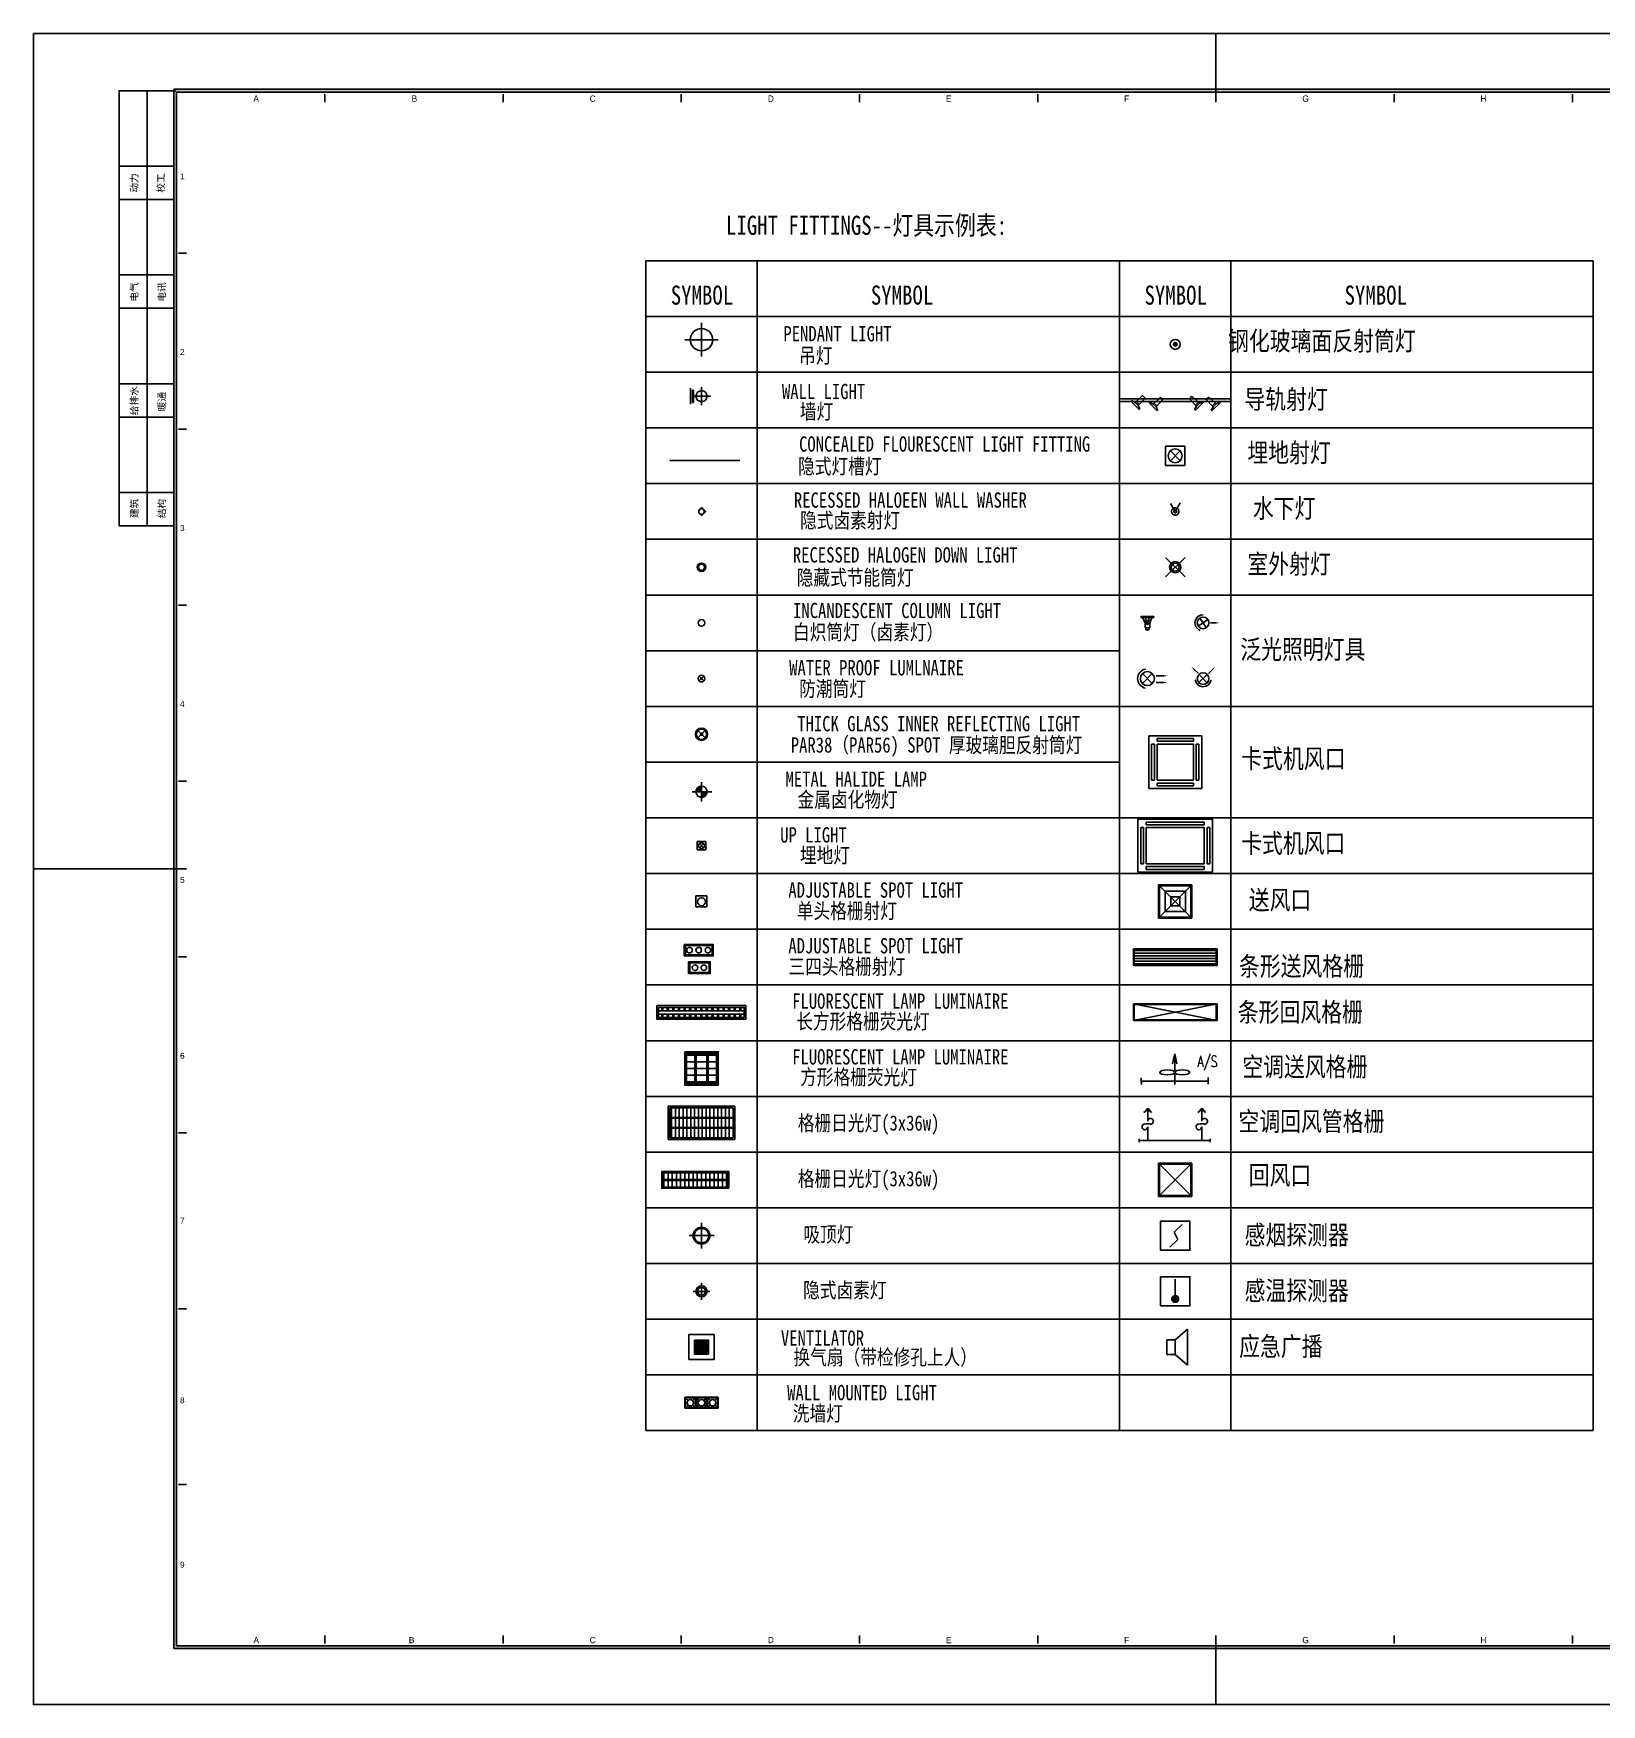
# Model space of a CAD drawing. Extents: x 989821 to 1049221, y -66907 to -24907.
# Drawn here: x 989821 to 1029212, y -66907 to -24907 of the extents above; entities that cross this region are included whole.
import ezdxf
from ezdxf.enums import TextEntityAlignment as Align

# ---------------------------------------------------------------- set-up
doc = ezdxf.new("R2010")
doc.units = 0
doc.header["$LTSCALE"] = 1000
doc.header["$MEASUREMENT"] = 0
doc.linetypes.add('DASHEDX2', pattern=[1.5, 1, -0.5])
doc.layers.get('0').update_dxf_attribs({"linetype": 'CONTINUOUS'})
doc.layers.add('细线', color=4, linetype='CONTINUOUS')
doc.styles.add('SZ', font='romand.shx', dxfattribs={"width": 0.7})
doc.styles.add('WMF-Arial0', font='arial.ttf')
doc.styles.add('WMF-AvantGarde Bk BT0', font='')
doc.styles.add('WMF-宋体0', font='')
doc.styles.add('WMF-黑体0', font='simhei.ttf')
doc.styles.get('WMF-AvantGarde Bk BT0').set_extended_font_data('AvantGarde Bk BT')
doc.styles.get('WMF-宋体0').set_extended_font_data('SimSun', bold=True)

# ---------------------------------------------------------------- blocks, each defined once
blk = doc.blocks.new('DASH')
at = {"layer": '细线', "linetype": 'DASHEDX2', "ltscale": 100}
blk.add_circle((0, 0), 130, dxfattribs=at)
blk = doc.blocks.new('FANGSHUID')
at = {"ltscale": 1.5}
for p, q in [((110, 0), (-110, 0)), ((0, -110), (0, 110))]:
    blk.add_line(p, q, dxfattribs=at)
at = {"linetype": 'ByBlock', "ltscale": 1.5, "const_width": 33}
blk.add_lwpolyline([(-16.5, 0, 1), (16.5, 0, 1)], format="xyb", close=True, dxfattribs=at)
at = {"ltscale": 1.5}
blk.add_circle((0, 0), 110, dxfattribs=at)

msp = doc.modelspace()

# ---------------------------------------------------------------- hatches: boundary and pattern name
at = {"ltscale": 70}
for points in [[(1005697, -26309), (993344, -26309), (993416, -26382), (1005697, -26382)], [(993416, -26382), (993344, -26309), (993344, -37280), (993416, -37280)], [(1019524, -26309), (1005697, -26309), (1005697, -26382), (1019524, -26382)], [(1049221, -26309), (1019524, -26309), (1019524, -26382), (1049221, -26382)], [(993416, -37280), (993344, -37280), (993344, -45907), (993416, -45907)], [(993416, -45907), (993344, -45907), (993344, -57275), (993416, -57275)], [(993416, -57275), (993344, -57275), (993344, -65501), (993416, -65429)], [(1003083, -65429), (993416, -65429), (993344, -65501), (1003083, -65501)], [(1014392, -65429), (1003083, -65429), (1003083, -65501), (1014392, -65501)], [(1019524, -65429), (1014392, -65429), (1014392, -65501), (1019524, -65501)], [(1034634, -65429), (1019524, -65429), (1019524, -65501), (1034634, -65501)]]:
    msp.add_hatch(color=4, dxfattribs=at).paths.add_polyline_path(points)
for points in [[(1006401, -33871), (1006380, -33871), (1006380, -34024), (1006401, -34024)], [(1006401, -34024), (1006380, -34024), (1006380, -34181), (1006401, -34181)], [(1006603, -36812), (1006603, -36852, -0.414214), (1006673, -36922, -0.414214), (1006603, -36992), (1006603, -37032), (1006713, -36922)], [(1006624, -41122, 1), (1006582, -41122, 1)]]:
    msp.add_hatch(color=4).paths.add_polyline_path(points)

# ---------------------------------------------------------------- linework, layer by layer
at = {"color": 4}
for p, q in [((992674, -26347), (992674, -28243)), ((993344, -26347), (992674, -26347)), ((1049221, -26309), (993344, -26309)), ((993344, -26309), (993344, -65501)), ((1049221, -26309), (993344, -26309)), ((993344, -28243), (993344, -26347)), ((993416, -26382), (1049221, -26382)), ((993416, -65429), (993416, -26382)), ((993416, -26382), (1049221, -26382)), ((993344, -28825), (993344, -26930)), ((992674, -28243), (993344, -28243)), ((992674, -28243), (992674, -28243)), ((1005203, -30622), (1005203, -60022)), ((1017103, -30622), (1005203, -30622)), ((1008003, -30622), (1008003, -60022)), ((1017103, -30622), (1017103, -51622)), ((1017103, -30622), (1017103, -60022)), ((1029003, -30622), (1017103, -30622)), ((1019903, -30622), (1019903, -60022)), ((1029003, -30622), (1029003, -60022)), ((1017103, -32022), (1005203, -32022)), ((1006603, -32185), (1006603, -33025)), ((1029003, -32022), (1017103, -32022)), ((1007023, -32605), (1006183, -32605)), ((1017103, -33422), (1005203, -33422)), ((1029003, -33422), (1017103, -33422)), ((1006324, -34228), (1006324, -33827)), ((1006380, -34024), (1006380, -33871)), ((1006380, -33871), (1006401, -33871)), ((1006380, -34181), (1006380, -33871)), ((1006380, -33871), (1006380, -33871)), ((1006380, -33871), (1006380, -34177)), ((1006380, -34177), (1006380, -33871)), ((1006401, -33871), (1006401, -34181)), ((1006603, -34024), (1006603, -33800)), ((1017495, -34183), (1017682, -34008)), ((1017682, -34008), (1017745, -34071)), ((1006603, -34024), (1006380, -34024)), ((1006380, -34024), (1006380, -34177)), ((1006380, -34177), (1006380, -34177)), ((1006401, -34181), (1006380, -34181)), ((1006603, -34024), (1006603, -34248)), ((1006603, -34024), (1006827, -34024)), ((1019903, -34087), (1017103, -34087)), ((1017103, -34157), (1017103, -34087)), ((1019903, -34157), (1017103, -34157)), ((1017412, -34137), (1017395, -34154)), ((1017599, -34358), (1017395, -34154)), ((1017495, -34183), (1017412, -34137)), ((1017570, -34258), (1017495, -34183)), ((1017595, -34233), (1017520, -34158)), ((1017745, -34071), (1017570, -34258)), ((1017570, -34258), (1017616, -34341)), ((1017616, -34341), (1017599, -34358)), ((1017862, -34175), (1017845, -34192)), ((1018049, -34396), (1017845, -34192)), ((1017945, -34221), (1017862, -34175)), ((1017945, -34221), (1018132, -34046)), ((1018020, -34296), (1017945, -34221)), ((1018045, -34271), (1017970, -34196)), ((1018194, -34108), (1018020, -34296)), ((1018020, -34296), (1018066, -34379)), ((1018066, -34379), (1018049, -34396)), ((1018132, -34046), (1018194, -34108)), ((1018862, -34090), (1018924, -34027)), ((1019037, -34277), (1018862, -34090)), ((1018924, -34027), (1019112, -34202)), ((1019037, -34277), (1018991, -34360)), ((1018991, -34360), (1019008, -34377)), ((1019212, -34173), (1019008, -34377)), ((1019087, -34177), (1019012, -34252)), ((1019112, -34202), (1019037, -34277)), ((1019112, -34202), (1019195, -34156)), ((1019195, -34156), (1019212, -34173)), ((1019280, -34108), (1019343, -34046)), ((1019455, -34295), (1019280, -34108)), ((1019343, -34046), (1019530, -34220)), ((1019455, -34295), (1019409, -34378)), ((1019409, -34378), (1019426, -34395)), ((1019630, -34191), (1019426, -34395)), ((1019505, -34195), (1019430, -34270)), ((1019530, -34220), (1019455, -34295)), ((1019530, -34220), (1019613, -34174)), ((1019613, -34174), (1019630, -34191)), ((1019903, -34157), (1019903, -34087)), ((1019903, -34157), (1019903, -34087)), ((1017103, -34822), (1005203, -34822)), ((1029003, -34822), (1017103, -34822)), ((1018258, -35277), (1018258, -35767)), ((1018748, -35277), (1018258, -35277)), ((1018748, -35767), (1018748, -35277)), ((1005807, -35640), (1007568, -35640)), ((1018627, -35646), (1018380, -35398)), ((1018380, -35646), (1018627, -35398)), ((1018258, -35767), (1018748, -35767)), ((1017103, -36222), (1005203, -36222)), ((1029003, -36222), (1017103, -36222)), ((1006603, -36812), (1006713, -36922)), ((1006603, -36852), (1006603, -36812)), ((1006603, -37032), (1006713, -36922)), ((1018503, -36922), (1018388, -36725)), ((1018503, -36922), (1018627, -36704)), ((1006603, -36992), (1006603, -37032)), ((1017103, -37622), (1005203, -37622)), ((1029003, -37622), (1017103, -37622)), ((1018255, -38568), (1018752, -38075)), ((1018752, -38568), (1018255, -38076)), ((1017103, -39022), (1005203, -39022)), ((1029003, -39022), (1017103, -39022)), ((1017688, -39590), (1017745, -39732)), ((1017745, -39732), (1017783, -39732)), ((1017745, -39732), (1017745, -39849)), ((1017745, -39849), (1017862, -39849)), ((1017783, -39722), (1017783, -39764)), ((1017783, -39722), (1017824, -39722)), ((1017783, -39764), (1017824, -39764)), ((1017824, -39722), (1017824, -39764)), ((1017862, -39732), (1017824, -39732)), ((1017919, -39590), (1017862, -39732)), ((1017862, -39732), (1017862, -39849)), ((1019082, -39803), (1019325, -39641)), ((1019285, -39843), (1019122, -39601)), ((1017103, -40422), (1005203, -40422)), ((1006544, -41063), (1006594, -41112)), ((1006544, -41181), (1006594, -41132)), ((1006613, -41112), (1006663, -41063)), ((1006613, -41132), (1006663, -41181)), ((1017680, -41246), (1017927, -40998)), ((1017927, -41246), (1017680, -40998)), ((1019308, -41022), (1019097, -41223)), ((1019303, -41228), (1019102, -41017)), ((1017103, -41822), (1005203, -41822)), ((1029003, -41822), (1017103, -41822)), ((1006712, -42413), (1006494, -42631)), ((1006712, -42631), (1006494, -42413)), ((1017838, -42557), (1017838, -43887)), ((1017838, -42557), (1017838, -43887)), ((1019168, -42557), (1017838, -42557)), ((1019168, -42557), (1017838, -42557)), ((1017908, -42767), (1017908, -43677)), ((1017908, -42767), (1017908, -43677)), ((1017978, -42767), (1017908, -42767)), ((1017978, -42767), (1017908, -42767)), ((1017978, -42767), (1017978, -43677)), ((1017978, -42767), (1017978, -43677)), ((1018048, -42697), (1018048, -42627)), ((1018958, -42627), (1018048, -42627)), ((1018958, -42627), (1018048, -42627)), ((1018048, -42697), (1018048, -42627)), ((1018958, -42697), (1018048, -42697)), ((1018958, -42697), (1018048, -42697)), ((1018048, -42767), (1018048, -43677)), ((1018048, -42767), (1018048, -43677)), ((1018958, -42767), (1018048, -42767)), ((1018958, -42767), (1018048, -42767)), ((1018958, -42697), (1018958, -42627)), ((1018958, -42697), (1018958, -42627)), ((1018958, -43677), (1018958, -42767)), ((1018958, -43677), (1018958, -42767)), ((1019028, -43677), (1019028, -42767)), ((1019028, -43677), (1019028, -42767)), ((1019028, -42767), (1019098, -42767)), ((1019028, -42767), (1019098, -42767)), ((1019098, -43677), (1019098, -42767)), ((1019098, -43677), (1019098, -42767)), ((1019168, -43887), (1019168, -42557)), ((1019168, -43887), (1019168, -42557)), ((1017103, -43222), (1005203, -43222)), ((1017978, -43677), (1017908, -43677)), ((1017978, -43677), (1017908, -43677)), ((1018048, -43677), (1018958, -43677)), ((1018048, -43677), (1018958, -43677)), ((1019028, -43677), (1019098, -43677)), ((1019028, -43677), (1019098, -43677)), ((1006370, -43967), (1006859, -43967)), ((1006603, -44207), (1006603, -43725)), ((1017838, -43887), (1019168, -43887)), ((1017838, -43887), (1019168, -43887)), ((1018048, -43747), (1018048, -43817)), ((1018048, -43747), (1018958, -43747)), ((1018048, -43747), (1018958, -43747)), ((1018048, -43747), (1018048, -43817)), ((1018048, -43817), (1018958, -43817)), ((1018048, -43817), (1018958, -43817)), ((1018958, -43747), (1018958, -43817)), ((1018958, -43747), (1018958, -43817)), ((1017103, -44622), (1005203, -44622)), ((1029003, -44622), (1017103, -44622)), ((1017565, -44657), (1017565, -45987)), ((1017565, -44657), (1017565, -45987)), ((1019441, -44657), (1017565, -44657)), ((1019441, -44657), (1017565, -44657)), ((1017635, -44867), (1017635, -45777)), ((1017635, -44867), (1017635, -45777)), ((1017705, -44867), (1017635, -44867)), ((1017705, -44867), (1017635, -44867)), ((1017705, -44867), (1017705, -45777)), ((1017705, -44867), (1017705, -45777)), ((1017775, -44797), (1017775, -44727)), ((1017775, -44797), (1017775, -44727)), ((1019231, -44727), (1017775, -44727)), ((1019231, -44727), (1017775, -44727)), ((1019231, -44797), (1017775, -44797)), ((1019231, -44797), (1017775, -44797)), ((1017775, -44867), (1017775, -45777)), ((1017775, -44867), (1017775, -45777)), ((1019231, -44867), (1017775, -44867)), ((1019231, -44867), (1017775, -44867)), ((1019231, -44797), (1019231, -44727)), ((1019231, -44797), (1019231, -44727)), ((1019231, -45777), (1019231, -44867)), ((1019231, -45777), (1019231, -44867)), ((1019301, -45777), (1019301, -44867)), ((1019301, -45777), (1019301, -44867)), ((1019301, -44867), (1019371, -44867)), ((1019301, -44867), (1019371, -44867)), ((1019371, -45777), (1019371, -44867)), ((1019371, -45777), (1019371, -44867)), ((1019441, -45987), (1019441, -44657)), ((1019441, -45987), (1019441, -44657)), ((1017705, -45777), (1017635, -45777)), ((1017705, -45777), (1017635, -45777)), ((1017775, -45777), (1019231, -45777)), ((1017775, -45777), (1019231, -45777)), ((1019301, -45777), (1019371, -45777)), ((1019301, -45777), (1019371, -45777)), ((1017103, -46022), (1005203, -46022)), ((1029003, -46022), (1017103, -46022)), ((1017565, -45987), (1019441, -45987)), ((1017565, -45987), (1019441, -45987)), ((1017775, -45847), (1017775, -45917)), ((1017775, -45847), (1017775, -45917)), ((1017775, -45847), (1019231, -45847)), ((1017775, -45847), (1019231, -45847)), ((1017775, -45917), (1019231, -45917)), ((1017775, -45917), (1019231, -45917)), ((1019231, -45847), (1019231, -45917)), ((1019231, -45847), (1019231, -45917)), ((1006458, -46582), (1006738, -46582)), ((1006458, -46862), (1006458, -46582)), ((1006738, -46862), (1006738, -46582)), ((1006738, -46862), (1006738, -46582)), ((1006738, -46862), (1006738, -46582)), ((1018923, -47142), (1018083, -46302)), ((1018923, -47142), (1018083, -46302)), ((1018083, -47142), (1018923, -46302)), ((1018083, -47142), (1018923, -46302)), ((1018083, -47142), (1018923, -46302)), ((1018083, -47142), (1018923, -46302)), ((1018923, -47142), (1018083, -46302)), ((1018923, -47142), (1018083, -46302)), ((1018083, -46302), (1018083, -47142)), ((1018923, -46302), (1018083, -46302)), ((1018083, -46302), (1018083, -47142)), ((1018923, -46302), (1018083, -46302)), ((1018109, -46327), (1018109, -47117)), ((1018898, -46327), (1018109, -46327)), ((1018109, -46327), (1018109, -47117)), ((1018898, -46327), (1018109, -46327)), ((1018249, -46467), (1018249, -46977)), ((1018758, -46467), (1018249, -46467)), ((1018249, -46467), (1018249, -46977)), ((1018758, -46467), (1018249, -46467)), ((1018389, -46607), (1018389, -46837)), ((1018618, -46607), (1018389, -46607)), ((1018389, -46607), (1018389, -46837)), ((1018618, -46607), (1018389, -46607)), ((1018618, -46837), (1018618, -46607)), ((1018618, -46837), (1018618, -46607)), ((1018758, -46977), (1018758, -46467)), ((1018758, -46977), (1018758, -46467)), ((1018898, -47117), (1018898, -46327)), ((1018898, -47117), (1018898, -46327)), ((1018923, -47142), (1018923, -46302)), ((1018923, -47142), (1018923, -46302)), ((1006738, -46862), (1006458, -46862)), ((1018249, -46977), (1018758, -46977)), ((1018249, -46977), (1018758, -46977)), ((1018389, -46837), (1018618, -46837)), ((1018389, -46837), (1018618, -46837)), ((1017103, -47422), (1005203, -47422)), ((1029003, -47422), (1017103, -47422)), ((1018083, -47142), (1018923, -47142)), ((1018083, -47142), (1018923, -47142)), ((1018109, -47117), (1018898, -47117)), ((1018109, -47117), (1018898, -47117)), ((1017453, -47912), (1017453, -48332)), ((1019553, -47912), (1017453, -47912)), ((1017453, -47912), (1017453, -48332)), ((1019553, -47912), (1017453, -47912)), ((1017472, -47931), (1017472, -48313)), ((1019535, -47931), (1017472, -47931)), ((1017472, -47931), (1017472, -48313)), ((1019535, -47931), (1017472, -47931)), ((1017472, -47955), (1019535, -47955)), ((1017472, -47955), (1019535, -47955)), ((1017472, -48021), (1019535, -48021)), ((1017472, -48021), (1019535, -48021)), ((1017472, -48088), (1019535, -48088)), ((1017472, -48088), (1019535, -48088)), ((1017472, -48155), (1019535, -48155)), ((1017472, -48155), (1019535, -48155)), ((1017472, -48221), (1019535, -48221)), ((1017472, -48221), (1019535, -48221)), ((1017472, -48288), (1019535, -48288)), ((1017472, -48288), (1019535, -48288)), ((1019535, -48313), (1019535, -47931)), ((1019535, -48313), (1019535, -47931)), ((1019553, -48332), (1019553, -47912)), ((1019553, -48332), (1019553, -47912)), ((1017453, -48332), (1019553, -48332)), ((1017453, -48332), (1019553, -48332)), ((1017472, -48313), (1019535, -48313)), ((1017472, -48313), (1019535, -48313)), ((1017103, -48822), (1005203, -48822)), ((1029003, -48822), (1017103, -48822)), ((1007676, -49468), (1005520, -49468)), ((1007676, -49552), (1005520, -49552)), ((1005604, -49384), (1005604, -49468)), ((1005604, -49552), (1005604, -49636)), ((1005632, -49384), (1005632, -49468)), ((1005632, -49552), (1005632, -49636)), ((1005744, -49384), (1005744, -49468)), ((1005744, -49552), (1005744, -49636)), ((1005772, -49384), (1005772, -49468)), ((1005772, -49552), (1005772, -49636)), ((1005884, -49384), (1005884, -49468)), ((1005884, -49552), (1005884, -49636)), ((1005912, -49384), (1005912, -49468)), ((1005912, -49552), (1005912, -49636)), ((1006024, -49384), (1006024, -49468)), ((1006024, -49552), (1006024, -49636)), ((1006052, -49384), (1006052, -49468)), ((1006052, -49552), (1006052, -49636)), ((1006164, -49384), (1006164, -49468)), ((1006164, -49552), (1006164, -49636)), ((1006192, -49384), (1006192, -49468)), ((1006192, -49552), (1006192, -49636)), ((1006304, -49384), (1006304, -49468)), ((1006304, -49552), (1006304, -49636)), ((1006332, -49384), (1006332, -49468)), ((1006332, -49552), (1006332, -49636)), ((1006444, -49384), (1006444, -49468)), ((1006444, -49552), (1006444, -49636)), ((1006472, -49384), (1006472, -49468)), ((1006472, -49552), (1006472, -49636)), ((1006584, -49384), (1006584, -49468)), ((1006584, -49552), (1006584, -49636)), ((1006612, -49384), (1006612, -49468)), ((1006612, -49552), (1006612, -49636)), ((1006724, -49384), (1006724, -49468)), ((1006724, -49552), (1006724, -49636)), ((1006752, -49384), (1006752, -49468)), ((1006752, -49552), (1006752, -49636)), ((1006864, -49384), (1006864, -49468)), ((1006864, -49552), (1006864, -49636)), ((1006892, -49384), (1006892, -49468)), ((1006892, -49552), (1006892, -49636)), ((1007004, -49384), (1007004, -49468)), ((1007004, -49552), (1007004, -49636)), ((1007032, -49384), (1007032, -49468)), ((1007032, -49552), (1007032, -49636)), ((1007144, -49384), (1007144, -49468)), ((1007144, -49552), (1007144, -49636)), ((1007172, -49384), (1007172, -49468)), ((1007172, -49552), (1007172, -49636)), ((1007284, -49384), (1007284, -49468)), ((1007284, -49552), (1007284, -49636)), ((1007312, -49384), (1007312, -49468)), ((1007312, -49552), (1007312, -49636)), ((1007424, -49384), (1007424, -49468)), ((1007424, -49552), (1007424, -49636)), ((1007452, -49384), (1007452, -49468)), ((1007452, -49552), (1007452, -49636)), ((1007564, -49384), (1007564, -49468)), ((1007564, -49552), (1007564, -49636)), ((1007592, -49384), (1007592, -49468)), ((1007592, -49552), (1007592, -49636)), ((1017453, -49713), (1019553, -49293)), ((1017453, -49713), (1019553, -49293)), ((1019553, -49713), (1017453, -49293)), ((1019553, -49713), (1017453, -49293)), ((1017453, -49293), (1017453, -49713)), ((1019553, -49293), (1017453, -49293)), ((1017453, -49293), (1017453, -49713)), ((1019553, -49293), (1017453, -49293)), ((1017472, -49312), (1017472, -49694)), ((1019535, -49312), (1017472, -49312)), ((1017472, -49312), (1017472, -49694)), ((1019535, -49312), (1017472, -49312)), ((1019535, -49694), (1019535, -49312)), ((1019535, -49694), (1019535, -49312)), ((1019553, -49713), (1019553, -49293)), ((1019553, -49713), (1019553, -49293)), ((1017453, -49713), (1019553, -49713)), ((1017453, -49713), (1019553, -49713)), ((1017472, -49694), (1019535, -49694)), ((1017472, -49694), (1019535, -49694)), ((1017103, -50222), (1005203, -50222)), ((1029003, -50222), (1017103, -50222)), ((1006225, -50586), (1006435, -50586)), ((1006225, -50754), (1006435, -50754)), ((1006435, -50541), (1006435, -51297)), ((1006469, -50541), (1006469, -51297)), ((1006469, -50586), (1006738, -50586)), ((1006469, -50754), (1006738, -50754)), ((1006738, -50541), (1006738, -51297)), ((1006771, -50541), (1006771, -51297)), ((1006981, -50586), (1006771, -50586)), ((1006981, -50754), (1006771, -50754)), ((1018490, -50550), (1018438, -50801)), ((1018490, -50550), (1018543, -50801)), ((1018492, -51320), (1018490, -50550)), ((1006225, -50922), (1006435, -50922)), ((1006225, -51090), (1006435, -51090)), ((1006469, -50922), (1006738, -50922)), ((1006469, -51090), (1006738, -51090)), ((1006981, -50922), (1006771, -50922)), ((1006981, -51090), (1006771, -51090)), ((1017651, -51152), (1017652, -51320)), ((1017651, -51152), (1017652, -51320)), ((1017652, -51320), (1017651, -51236)), ((1017651, -51236), (1019331, -51236)), ((1017652, -51320), (1017651, -51236)), ((1017651, -51236), (1019331, -51236)), ((1019332, -51316), (1019331, -51148)), ((1019332, -51316), (1019331, -51148)), ((1019331, -51236), (1019332, -51316)), ((1019331, -51236), (1019332, -51316)), ((1005203, -51622), (1017103, -51622)), ((1006225, -51258), (1006435, -51258)), ((1006469, -51258), (1006738, -51258)), ((1006981, -51258), (1006771, -51258)), ((1017103, -51622), (1029003, -51622)), ((1005763, -51867), (1007443, -51867)), ((1005763, -52707), (1005763, -51867)), ((1005805, -51909), (1007401, -51909)), ((1005805, -52665), (1005805, -51909)), ((1005850, -51909), (1005850, -52150)), ((1005946, -51909), (1005946, -52150)), ((1006043, -51909), (1006043, -52150)), ((1006139, -51909), (1006139, -52150)), ((1006236, -51909), (1006236, -52150)), ((1006333, -51909), (1006333, -52150)), ((1006429, -51909), (1006429, -52150)), ((1006526, -51909), (1006526, -52150)), ((1006622, -51909), (1006622, -52150)), ((1006719, -51909), (1006719, -52150)), ((1006816, -51909), (1006816, -52150)), ((1006912, -51909), (1006912, -52150)), ((1007009, -51909), (1007009, -52150)), ((1007105, -51909), (1007105, -52150)), ((1007202, -51909), (1007202, -52150)), ((1007299, -51909), (1007299, -52150)), ((1007401, -51909), (1007401, -52665)), ((1007443, -51867), (1007443, -52707)), ((1017812, -51914), (1017714, -52030)), ((1017812, -51914), (1017714, -52030)), ((1017714, -52030), (1017812, -51953)), ((1017714, -52030), (1017812, -51953)), ((1017812, -51914), (1017910, -52030)), ((1017812, -51914), (1017910, -52030)), ((1017812, -52245), (1017812, -51953)), ((1017910, -52030), (1017812, -51953)), ((1017812, -52245), (1017812, -51953)), ((1017910, -52030), (1017812, -51953)), ((1019169, -51914), (1019071, -52030)), ((1019169, -51914), (1019071, -52030)), ((1019071, -52030), (1019169, -51953)), ((1019071, -52030), (1019169, -51953)), ((1019169, -51914), (1019267, -52030)), ((1019169, -51914), (1019267, -52030)), ((1019169, -52245), (1019169, -51953)), ((1019267, -52030), (1019169, -51953)), ((1019169, -52245), (1019169, -51953)), ((1019267, -52030), (1019169, -51953)), ((1005850, -52171), (1005850, -52402)), ((1005850, -52423), (1005850, -52665)), ((1005946, -52171), (1005946, -52402)), ((1005946, -52423), (1005946, -52665)), ((1006043, -52171), (1006043, -52402)), ((1006043, -52423), (1006043, -52665)), ((1006139, -52171), (1006139, -52402)), ((1006139, -52423), (1006139, -52665)), ((1006236, -52171), (1006236, -52402)), ((1006236, -52423), (1006236, -52665)), ((1006333, -52171), (1006333, -52402)), ((1006333, -52423), (1006333, -52665)), ((1006429, -52171), (1006429, -52402)), ((1006429, -52423), (1006429, -52665)), ((1006526, -52171), (1006526, -52402)), ((1006526, -52423), (1006526, -52665)), ((1006622, -52171), (1006622, -52402)), ((1006622, -52423), (1006622, -52665)), ((1006719, -52171), (1006719, -52402)), ((1006719, -52423), (1006719, -52665)), ((1006816, -52171), (1006816, -52402)), ((1006816, -52423), (1006816, -52665)), ((1006912, -52171), (1006912, -52402)), ((1006912, -52423), (1006912, -52665)), ((1007009, -52171), (1007009, -52402)), ((1007009, -52423), (1007009, -52665)), ((1007105, -52171), (1007105, -52402)), ((1007105, -52423), (1007105, -52665)), ((1007202, -52171), (1007202, -52402)), ((1007202, -52423), (1007202, -52665)), ((1007299, -52171), (1007299, -52402)), ((1007299, -52423), (1007299, -52665)), ((1017812, -52720), (1017812, -52389)), ((1017812, -52720), (1017812, -52389)), ((1019169, -52720), (1019169, -52389)), ((1019169, -52720), (1019169, -52389)), ((1007443, -52707), (1005763, -52707)), ((1007401, -52665), (1005805, -52665)), ((1017597, -52688), (1017597, -52774)), ((1017597, -52688), (1017597, -52774)), ((1017597, -52731), (1019384, -52731)), ((1017597, -52731), (1019384, -52731)), ((1019384, -52688), (1019384, -52774)), ((1019384, -52688), (1019384, -52774)), ((1005203, -53022), (1017103, -53022)), ((1029003, -53022), (1017103, -53022)), ((1018923, -54142), (1018083, -53302)), ((1018923, -54142), (1018083, -53302)), ((1018083, -54142), (1018923, -53302)), ((1018083, -54142), (1018923, -53302)), ((1018083, -54142), (1018923, -53302)), ((1018083, -54142), (1018923, -53302)), ((1018923, -54142), (1018083, -53302)), ((1018923, -54142), (1018083, -53302)), ((1018083, -53302), (1018083, -54142)), ((1018923, -53302), (1018083, -53302)), ((1018083, -53302), (1018083, -54142)), ((1018923, -53302), (1018083, -53302)), ((1018109, -53327), (1018109, -54117)), ((1018898, -53327), (1018109, -53327)), ((1018109, -53327), (1018109, -54117)), ((1018898, -53327), (1018109, -53327)), ((1018898, -54117), (1018898, -53327)), ((1018898, -54117), (1018898, -53327)), ((1018923, -54142), (1018923, -53302)), ((1018923, -54142), (1018923, -53302)), ((1005637, -53715), (1007254, -53715)), ((1005637, -53736), (1007254, -53736)), ((1005658, -53543), (1005658, -53715)), ((1005658, -53736), (1005658, -53900)), ((1005763, -53543), (1005763, -53715)), ((1005763, -53736), (1005763, -53900)), ((1005868, -53543), (1005868, -53715)), ((1005868, -53736), (1005868, -53900)), ((1005973, -53543), (1005973, -53715)), ((1005973, -53736), (1005973, -53900)), ((1006078, -53543), (1006078, -53715)), ((1006078, -53736), (1006078, -53900)), ((1006183, -53543), (1006183, -53715)), ((1006183, -53736), (1006183, -53900)), ((1006288, -53543), (1006288, -53715)), ((1006288, -53736), (1006288, -53900)), ((1006393, -53543), (1006393, -53715)), ((1006393, -53736), (1006393, -53900)), ((1006498, -53543), (1006498, -53715)), ((1006498, -53736), (1006498, -53900)), ((1006603, -53543), (1006603, -53715)), ((1006603, -53736), (1006603, -53900)), ((1006708, -53543), (1006708, -53715)), ((1006708, -53736), (1006708, -53900)), ((1006813, -53543), (1006813, -53715)), ((1006813, -53736), (1006813, -53900)), ((1006918, -53543), (1006918, -53715)), ((1006918, -53736), (1006918, -53900)), ((1007023, -53543), (1007023, -53715)), ((1007023, -53736), (1007023, -53900)), ((1007128, -53543), (1007128, -53715)), ((1007128, -53736), (1007128, -53900)), ((1007233, -53543), (1007233, -53715)), ((1007233, -53736), (1007233, -53900)), ((1018083, -54142), (1018923, -54142)), ((1018083, -54142), (1018923, -54142)), ((1018109, -54117), (1018898, -54117)), ((1018109, -54117), (1018898, -54117)), ((1005203, -54422), (1017103, -54422)), ((1017103, -54422), (1029003, -54422)), ((1006603, -54798), (1006603, -55445)), ((1018681, -54844), (1018480, -55032)), ((1006289, -55122), (1006918, -55122)), ((1018568, -55220), (1018367, -55409)), ((1018480, -55032), (1018568, -55220)), ((1005203, -55822), (1017103, -55822)), ((1029003, -55822), (1017103, -55822)), ((1018503, -56215), (1018503, -56714)), ((1006393, -56522), (1006813, -56522)), ((1006603, -56312), (1006603, -56732)), ((1005203, -57222), (1017103, -57222)), ((1017103, -57222), (1029003, -57222)), ((1018503, -57737), (1018815, -57470)), ((1018815, -57470), (1018815, -58374)), ((1006918, -57607), (1006288, -57607)), ((1006288, -57607), (1006288, -58237)), ((1006491, -57782), (1006491, -58062)), ((1006519, -57782), (1006519, -58062)), ((1006547, -57782), (1006547, -58062)), ((1006575, -57782), (1006575, -58062)), ((1006603, -57782), (1006603, -58062)), ((1006631, -57782), (1006631, -58062)), ((1006659, -57782), (1006659, -58062)), ((1006687, -57782), (1006687, -58062)), ((1006715, -57782), (1006715, -58062)), ((1006918, -58237), (1006918, -57607)), ((1018290, -57737), (1018503, -57737)), ((1018290, -57737), (1018290, -58107)), ((1018503, -57737), (1018503, -58107)), ((1006288, -58237), (1006918, -58237)), ((1018290, -58107), (1018503, -58107)), ((1018503, -58107), (1018815, -58374)), ((1005203, -58622), (1017103, -58622)), ((1029003, -58622), (1017103, -58622)), ((1006183, -59462), (1006183, -59182)), ((1006183, -59182), (1006463, -59182)), ((1006203, -59202), (1006267, -59265)), ((1006380, -59265), (1006443, -59202)), ((1006463, -59462), (1006463, -59182)), ((1006463, -59462), (1006463, -59182)), ((1006463, -59462), (1006463, -59182)), ((1006463, -59462), (1006463, -59182)), ((1006743, -59182), (1006463, -59182)), ((1006547, -59265), (1006483, -59202)), ((1006723, -59202), (1006660, -59265)), ((1006743, -59462), (1006743, -59182)), ((1006743, -59462), (1006743, -59182)), ((1006743, -59182), (1007023, -59182)), ((1006763, -59202), (1006827, -59265)), ((1006940, -59265), (1007003, -59202)), ((1007023, -59462), (1007023, -59182)), ((1007023, -59462), (1007023, -59182)), ((1006463, -59462), (1006183, -59462)), ((1006203, -59442), (1006267, -59378)), ((1006380, -59378), (1006443, -59442)), ((1006463, -59462), (1006743, -59462)), ((1006547, -59378), (1006483, -59442)), ((1006723, -59442), (1006660, -59378)), ((1007023, -59462), (1006743, -59462)), ((1006763, -59442), (1006827, -59378)), ((1006940, -59378), (1007003, -59442)), ((1005203, -60022), (1017103, -60022)), ((1017103, -60022), (1029003, -60022)), ((993344, -65501), (1041113, -65501)), ((993344, -65501), (1041113, -65501)), ((1041113, -65429), (993416, -65429)), ((1041113, -65429), (993416, -65429))]:
    msp.add_line(p, q, dxfattribs=at)
at = {"color": 4, "ltscale": 70}
msp.add_line((993416, -26382), (993344, -26309), dxfattribs=at)
for p, q in [((1007401, -52150), (1005805, -52150)), ((1007401, -52171), (1005805, -52171)), ((1007401, -52402), (1005805, -52402)), ((1007401, -52423), (1005805, -52423))]:
    msp.add_line(p, q)
at = {"color": 4}
for points in [[(989821, -24907), (1049221, -24907), (1049221, -66907), (989821, -66907)], [(1017962, -39590), (1017962, -39559), (1017645, -39559), (1017645, -39590)], [(1017767, -39849), (1017767, -39894), (1017840, -39894), (1017840, -39849)], [(1006498, -45429), (1006708, -45429), (1006708, -45219), (1006498, -45219)], [(1006169, -48091), (1006897, -48091), (1006897, -47806), (1006169, -47806)], [(1006197, -48063), (1006869, -48063), (1006869, -47834), (1006197, -47834)], [(1006279, -48535), (1006824, -48535), (1006824, -48239), (1006279, -48239)], [(1006307, -48507), (1006796, -48507), (1006796, -48267), (1006307, -48267)], [(1005478, -49342), (1005478, -49678), (1007718, -49678), (1007718, -49342)], [(1005520, -49384), (1005520, -49636), (1007676, -49636), (1007676, -49384)], [(1006183, -50499), (1006183, -51339), (1007023, -51339), (1007023, -50499)], [(1006225, -50541), (1006225, -51297), (1006981, -51297), (1006981, -50541)], [(1007286, -53932), (1007286, -53512), (1005606, -53512), (1005606, -53932)], [(1007254, -53900), (1007254, -53543), (1005637, -53543), (1005637, -53900)], [(1018136, -54755), (1018136, -55489), (1018871, -55489), (1018871, -54755)], [(1018136, -56155), (1018136, -56889), (1018871, -56889), (1018871, -56155)], [(1006778, -58097), (1006778, -57747), (1006428, -57747), (1006428, -58097)], [(1006743, -58062), (1006743, -57782), (1006463, -57782), (1006463, -58062)], [(1006203, -59202), (1006443, -59202), (1006443, -59442), (1006203, -59442)], [(1006723, -59202), (1006483, -59202), (1006483, -59442), (1006723, -59442)], [(1006763, -59202), (1007003, -59202), (1007003, -59442), (1006763, -59442)]]:
    msp.add_lwpolyline(points, close=True, dxfattribs=at)
for points in [[(1019521, -24907), (1019525, -26637)], [(991974, -28243), (992674, -28243), (992674, -26347), (991974, -26347), (991974, -28243), (991974, -28243)], [(997141, -26637), (997141, -26435)], [(1001617, -26637), (1001617, -26435)], [(1006096, -26637), (1006096, -26435)], [(1010571, -26637), (1010571, -26435)], [(1015050, -26637), (1015050, -26435)], [(1024004, -26637), (1024004, -26435)], [(1028479, -26637), (1028479, -26435)], [(991974, -29080), (992674, -29080), (992674, -28243), (991974, -28243), (991974, -29080), (991974, -29080)], [(992674, -29080), (993344, -29080), (993344, -28243), (992674, -28243), (992674, -29080), (992674, -29080)], [(991974, -30975), (992674, -30975), (992674, -29080), (991974, -29080), (991974, -30975), (991974, -30975)], [(992674, -30975), (993344, -30975), (993344, -29080), (992674, -29080), (992674, -30975), (992674, -30975)], [(993469, -30431), (993667, -30431)], [(991974, -31816), (992674, -31816), (992674, -30975), (991974, -30975), (991974, -31816), (991974, -31816)], [(992674, -31816), (993344, -31816), (993344, -30975), (992674, -30975), (992674, -31816), (992674, -31816)], [(991974, -33711), (992674, -33711), (992674, -31816), (991974, -31816), (991974, -33711), (991974, -33711)], [(992674, -33711), (993344, -33711), (993344, -31816), (992674, -31816), (992674, -33711), (992674, -33711)], [(991974, -34548), (992674, -34548), (992674, -33711), (991974, -33711), (991974, -34548), (991974, -34548)], [(992674, -34548), (993344, -34548), (993344, -33711), (992674, -33711), (992674, -34548), (992674, -34548)], [(991974, -36443), (992674, -36443), (992674, -34548), (991974, -34548), (991974, -36443), (991974, -36443)], [(992674, -36443), (993344, -36443), (993344, -34548), (992674, -34548), (992674, -36443), (992674, -36443)], [(993469, -34853), (993667, -34853)], [(991974, -37280), (992674, -37280), (992674, -36443), (991974, -36443), (991974, -37280), (991974, -37280)], [(992674, -37280), (993344, -37280), (993344, -36443), (992674, -36443), (992674, -37280), (992674, -37280)], [(993469, -39274), (993667, -39274)], [(1019524, -39723), (1019388, -39724)], [(1018214, -41052), (1018024, -41052)], [(1018980, -40892), (1019075, -40989)], [(1019432, -40900), (1019336, -40995)], [(1018214, -41223), (1018024, -41223)], [(993469, -43696), (993667, -43696)], [(993667, -45907), (989821, -45907)], [(993469, -48114), (993667, -48114)], [(993469, -52536), (993667, -52536)], [(993469, -56958), (993667, -56958)], [(993469, -61380), (993667, -61380)], [(997141, -65372), (997141, -65174)], [(1001617, -65372), (1001617, -65174)], [(1006096, -65372), (1006096, -65174)], [(1010571, -65372), (1010571, -65174)], [(1015050, -65372), (1015050, -65174)], [(1019525, -65174), (1019521, -66907)], [(1024004, -65372), (1024004, -65174)], [(1028479, -65372), (1028479, -65174)]]:
    msp.add_lwpolyline(points, dxfattribs=at)
for points, const_width in [([(1006587, -42538, 1), (1006620, -42506, 1)], 46.2), ([(1018451, -56714, 1), (1018556, -56714, 1)], 105)]:
    msp.add_lwpolyline(points, format="xyb", close=True, dxfattribs=dict(at, const_width=const_width))
at = {"color": 4, "const_width": 140}
for points in [[(1006534, -43967, -0.412322), (1006603, -43897, -0.412322)], [(1006674, -43967, -0.000923), (1006674, -43967, -0.415026), (1006603, -44037)]]:
    msp.add_lwpolyline(points, format="xyb", dxfattribs=at)
at = {"color": 4}
for centre, radius in [((1006603, -32605), 280), ((1018503, -32722), 126), ((1018503, -32722), 126), ((1018503, -32722), 45.9), ((1018503, -32722), 45.9), ((1018503, -32722), 23), ((1018503, -32722), 23), ((1006603, -34024), 140), ((1018503, -35522), 175), ((1006603, -36922), 70), ((1006603, -38322), 105), ((1018503, -38322), 140), ((1006603, -38322), 77), ((1018503, -38322), 98), ((1006603, -39722), 84), ((1019203, -39722), 146), ((1006603, -41122), 84), ((1006603, -41122), 21), ((1017803, -41122), 175), ((1019203, -41123), 146), ((1006603, -42522), 154), ((1006603, -42522), 130), ((1006603, -43967), 140), ((1006603, -46729), 100), ((1006301, -47948), 70), ((1006533, -47948), 70), ((1006765, -47948), 70), ((1006441, -48387), 70), ((1006662, -48387), 70), ((1006603, -55122), 210), ((1006603, -56522), 140), ((1006603, -56522), 98), ((1006323, -59322), 80), ((1006603, -59322), 80), ((1006883, -59322), 80)]:
    msp.add_circle(centre, radius, dxfattribs=at)
for centre, radius, start, end in [((1018503, -32722), 23, 0, 180), ((1018503, -32722), 23, 0, 180), ((1018503, -32722), 23, 180, 0), ((1018503, -32722), 23, 180, 0), ((1017803, -39568), 118, 175.7457, 4.2543), ((1017805, -39627), 39.6, 342.546, 196.7674), ((1017644, -39718), 147, 358.2701, 33.0317), ((1017951, -39717), 134, 143.9999, 182.2853), ((1019203, -39722), 204, 89.547, 248.1463), ((1017803, -41122), 245, 100.7003, 259.2997), ((1019203, -41123), 204, 189.3949, 347.9943), ((1017740, -52388), 71.5, 94.4518, 359.236), ((1017740, -52388), 71.5, 94.4518, 359.236), ((1017810, -53281), 967, 86.4344, 94.4518), ((1017810, -53281), 967, 86.4344, 94.4518), ((1017883, -52246), 71.5, 259.2229, 179.236), ((1017883, -52246), 71.5, 259.2229, 179.236), ((1019098, -52388), 71.5, 94.4518, 359.236), ((1019098, -52388), 71.5, 94.4518, 359.236), ((1019167, -53281), 967, 86.4344, 94.4518), ((1019167, -53281), 967, 86.4344, 94.4518), ((1019241, -52246), 71.5, 259.2229, 179.236), ((1019241, -52246), 71.5, 259.2229, 179.236)]:
    msp.add_arc(centre, radius, start, end, dxfattribs=at)
for major_axis, start_param, end_param in [((80.5, 47.3), 4.711034339260247, 10.99421964643983), ((32.6, 18.1), -1.54775, 4.735435)]:
    msp.add_ellipse((1018503, -36922), major_axis=major_axis, ratio=1, start_param=start_param, end_param=end_param, dxfattribs=at)
msp.add_ellipse((1018303, -51019), major_axis=(188, 0), ratio=0.326039, dxfattribs=at)
at = {"color": 4, "extrusion": (0, 0, -1)}
msp.add_ellipse((1018679, -51018), major_axis=(188, 0), ratio=0.326039, start_param=3.141593, end_param=9.424778, dxfattribs=at)
at = {"color": 4}
for points in [[(1019524, -39707), (1019624, -39723), (1019524, -39740)], [(1018214, -41035), (1018314, -41052), (1018214, -41069)], [(1018968, -40904), (1018910, -40821), (1018992, -40880)], [(1019420, -40888), (1019503, -40830), (1019444, -40912)], [(1018214, -41206), (1018314, -41223), (1018214, -41239)]]:
    msp.add_solid(points, dxfattribs=at)

# ---------------------------------------------------------------- block references
at = {"color": 4, "xscale": 0.674518201275166, "yscale": 0.6745182012818987, "zscale": 0.6745182012847966, "rotation": 45.00000000043702}
msp.add_blockref('FANGSHUID', (1006603, -45322), dxfattribs=at)
at = {"color": 4, "xscale": 1.400000000023283, "yscale": 1.400000000001455, "zscale": 1.4}
msp.add_blockref('DASH', (1006603, -55122), dxfattribs=at)

# ---------------------------------------------------------------- texts
at = {"color": 4}
for s, height, style, p in [('A', 158, 'WMF-AvantGarde Bk BT0', (995345, -26625)), ('B', 158, 'WMF-AvantGarde Bk BT0', (999322, -26625)), ('C', 158, 'WMF-AvantGarde Bk BT0', (1003793, -26625)), ('D', 158, 'WMF-AvantGarde Bk BT0', (1008269, -26625)), ('E', 158, 'WMF-AvantGarde Bk BT0', (1012744, -26625)), ('F', 158, 'WMF-AvantGarde Bk BT0', (1017219, -26625)), ('G', 158, 'WMF-AvantGarde Bk BT0', (1021694, -26625)), ('H', 158, 'WMF-AvantGarde Bk BT0', (1026169, -26625)), ('1', 149, 'WMF-Arial0', (993503, -28574)), ('2', 149, 'WMF-Arial0', (993503, -32992)), ('3', 149, 'WMF-Arial0', (993503, -37414)), ('4', 149, 'WMF-Arial0', (993503, -41832)), ('5', 149, 'WMF-Arial0', (993503, -46254)), ('6', 149, 'WMF-Arial0', (993503, -50672)), ('6', 149, 'WMF-Arial0', (993503, -50676)), ('7', 149, 'WMF-Arial0', (993503, -54820)), ('8', 149, 'WMF-Arial0', (993503, -59333)), ('9', 149, 'WMF-Arial0', (993503, -63466)), ('A', 158, 'WMF-AvantGarde Bk BT0', (995349, -65364)), ('B', 158, 'WMF-AvantGarde Bk BT0', (999250, -65364)), ('C', 158, 'WMF-AvantGarde Bk BT0', (1003793, -65364)), ('D', 158, 'WMF-AvantGarde Bk BT0', (1008269, -65364)), ('E', 158, 'WMF-AvantGarde Bk BT0', (1012744, -65364)), ('F', 158, 'WMF-AvantGarde Bk BT0', (1017219, -65364)), ('G', 158, 'WMF-AvantGarde Bk BT0', (1021694, -65364)), ('H', 158, 'WMF-AvantGarde Bk BT0', (1026169, -65364))]:
    msp.add_text(s, height=height, dxfattribs=dict(at, style=style)).set_placement(p)
at = {"color": 4, "style": 'WMF-黑体0'}
for s, p in [('动力', (992442, -28908)), ('校工', (993112, -28908)), ('电气', (992442, -31648)), ('电讯', (993134, -31648)), ('给排水', (992442, -34502)), ('暖通', (993134, -34405)), ('建筑', (992442, -37088)), ('结构', (993134, -37091))]:
    msp.add_text(s, height=173.5, rotation=89.9, dxfattribs=at).set_placement(p)
at = {"color": 4, "style": 'WMF-宋体0', "width": 0.8}
for s, height, p in [('LIGHT FITTINGS--灯具示例表:', 480, (1010749, -29969)), ('SYMBOL', 480, (1006615, -31724)), ('SYMBOL', 480, (1011641, -31724)), ('SYMBOL', 480, (1018515, -31724)), ('SYMBOL', 480, (1023541, -31724)), ('PENDANT LIGHT', 384, (1010019, -32646)), ('钢化玻璃面反射筒灯', 480, (1022187, -32875)), ('吊灯', 384, (1009474, -33197)), ('WALL LIGHT', 384, (1009669, -34098)), ('导轨射灯', 480, (1021290, -34341)), ('墙灯', 384, (1009492, -34601)), ('CONCEALED FLOURESCENT LIGHT FITTING', 384, (1012711, -35418)), ('埋地射灯', 480, (1021363, -35682)), ('隐式灯槽灯', 384, (1010077, -35978)), ('RECESSED HALOEEN WALL WASHER', 384, (1011849, -36828)), ('水下灯', 480, (1021238, -37082)), ('隐式卤素射灯', 384, (1010335, -37336)), ('RECESSED HALOGEN DOWN LIGHT', 384, (1011719, -38205)), ('室外射灯', 480, (1021363, -38482)), ('隐藏式节能筒灯', 384, (1010462, -38773)), ('INCANDESCENT COLUMN LIGHT', 384, (1011515, -39603)), ('白炽筒灯（卤素灯）', 384, (1010788, -40146)), ('泛光照明灯具', 480, (1021708, -40627)), ('WATER PROOF LUMLNAIRE', 384, (1010999, -41041)), ('防潮筒灯', 384, (1009894, -41567)), (' THICK GLASS INNER REFLECTING LIGHT', 384, (1012456, -42446)), ('PAR38（PAR56) SPOT 厚玻璃胆反射筒灯', 384, (1012507, -42982)), ('卡式机风口', 480, (1021469, -43373)), ('METAL HALIDE LAMP', 384, (1010490, -43841)), ('金属卤化物灯', 384, (1010273, -44354)), ('UP LIGHT', 384, (1009416, -45241)), ('埋地灯', 384, (1009704, -45754)), ('卡式机风口', 480, (1021468, -45500)), ('ADJUSTABLE SPOT LIGHT', 384, (1010979, -46628)), ('送风口', 480, (1021136, -46925)), ('单头格栅射灯', 384, (1010253, -47152)), ('ADJUSTABLE SPOT LIGHT', 384, (1010979, -48028)), ('三四头格栅射灯', 384, (1010253, -48552)), ('条形送风格栅', 480, (1021675, -48590)), ('FLUORESCENT LAMP LUMINAIRE', 384, (1011597, -49420)), ('长方形格栅荧光灯', 384, (1010659, -49928)), ('条形回风格栅', 480, (1021645, -49745)), ('FLUORESCENT LAMP LUMINAIRE', 384, (1011597, -50820)), ('空调送风格栅', 480, (1021758, -51118)), ('方形格栅荧光灯', 384, (1010547, -51328)), ('格栅日光灯(3x36w)', 384, (1010800, -52482)), ('空调回风管格栅', 480, (1021925, -52490)), ('回风口', 480, (1021136, -53843)), ('格栅日光灯(3x36w)', 384, (1010800, -53882)), ('吸顶灯', 384, (1009791, -55282)), ('感烟探测器', 480, (1021554, -55345)), ('隐式卤素灯', 384, (1010203, -56682)), ('感温探测器', 480, (1021554, -56745)), ('VENTILATOR', 384, (1009642, -57889)), ('换气扇（带检修孔上人）', 384, (1011218, -58368)), ('应急广播', 480, (1021156, -58145)), ('WALL MOUNTED LIGHT', 384, (1010635, -59259)), ('洗墙灯', 384, (1009525, -59781))]:
    msp.add_text(s, height=height, dxfattribs=at).set_placement(p, align=Align.CENTER)
at = {"color": 4, "style": 'SZ', "text_generation_flag": 6, "width": 0.7}
msp.add_text('A/S', height=280, rotation=180, dxfattribs=at).set_placement((1019564, -50882), align=Align.RIGHT)
msp.add_text('A/S', height=280, rotation=180, dxfattribs=at).set_placement((1019564, -50882), align=Align.RIGHT)

doc.saveas('drawing.dxf')
